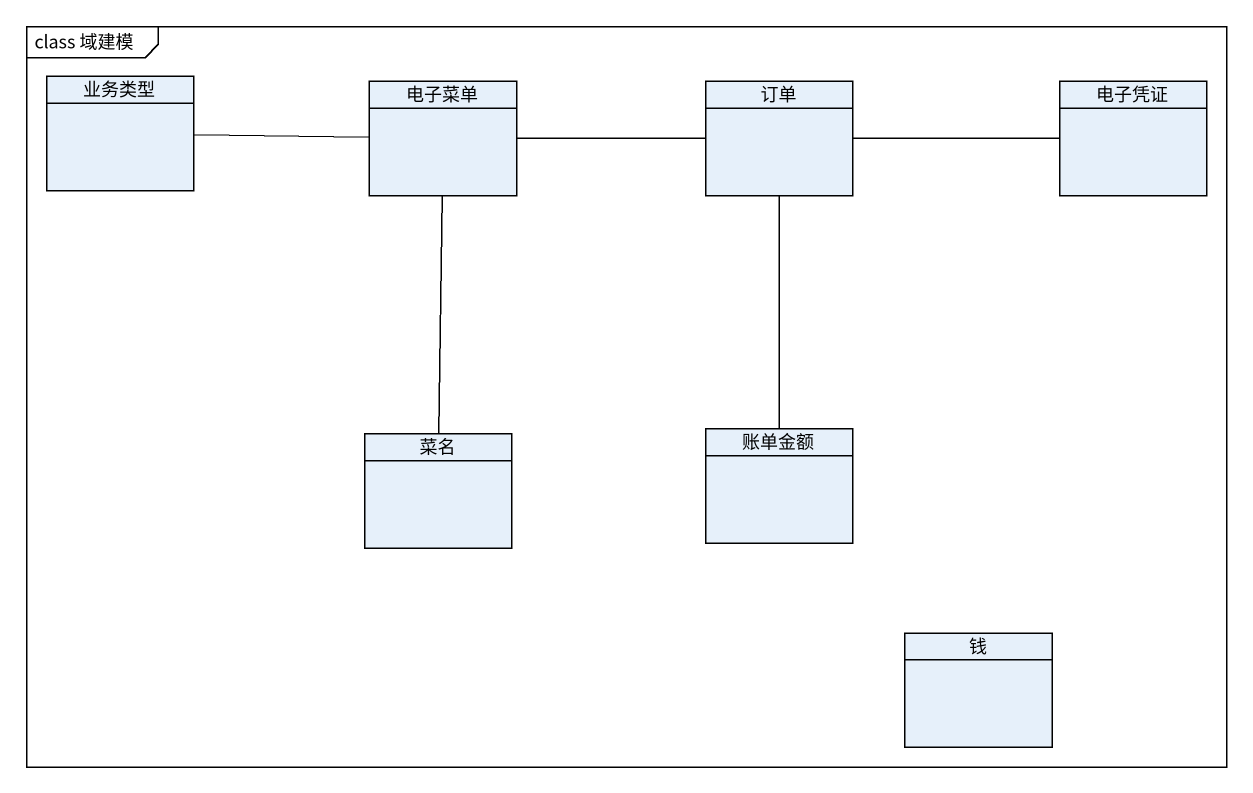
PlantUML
@startuml
mainframe class 域建模
hide circle
hide empty members
class 业务类型
class 电子菜单
class 订单
class 电子凭证
class 菜名
class 账单金额
class 钱
业务类型 -right- 电子菜单
电子菜单 -right- 订单
电子菜单 -- 菜名
订单 -right- 电子凭证
订单 -- 账单金额
@enduml
